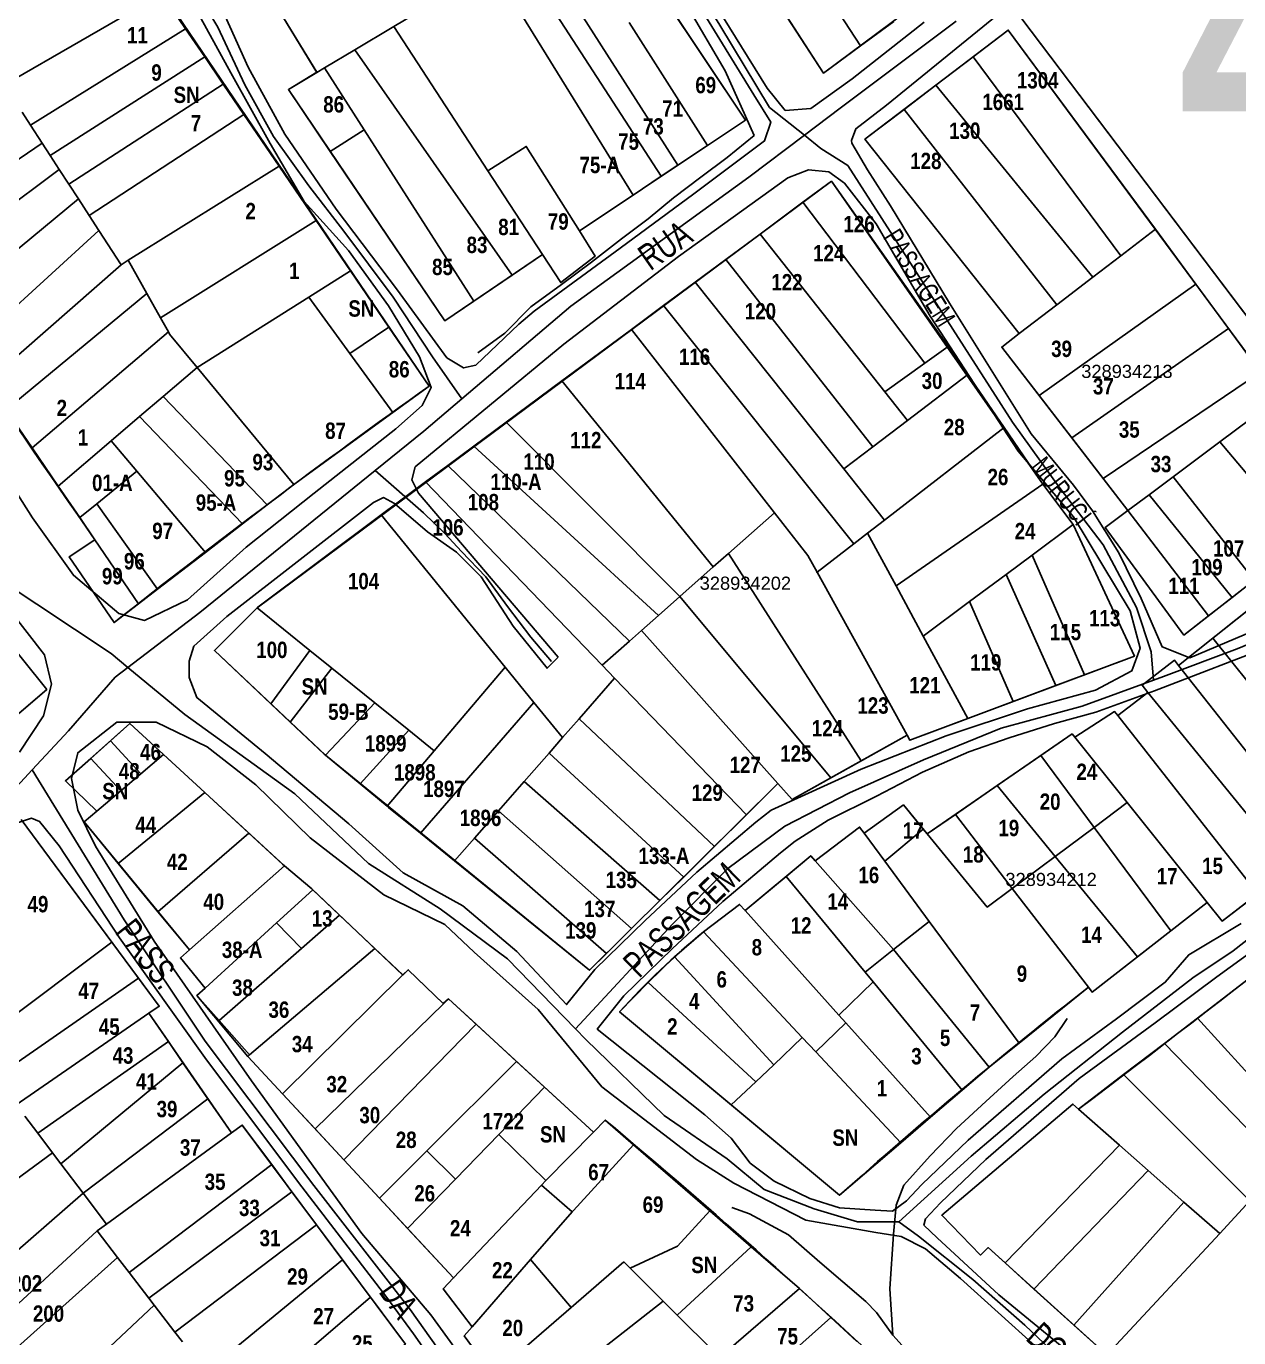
# Model space of a CAD drawing. Extents: x 206155 to 208014, y 4847439 to 4850017.
# Drawn here: x 207429.6 to 207615.1, y 4848609.9 to 4848810.5 of the extents above; entities that cross this region are included whole.
import ezdxf
from ezdxf.enums import TextEntityAlignment as Align

# ---------------------------------------------------------------- set-up
doc = ezdxf.new("R2010")
doc.units = 0
doc.header["$LTSCALE"] = 1.5
doc.header["$MEASUREMENT"] = 0
for name, color, linetype in [('CD-MALHA-LOTES', 40, 'CONTINUOUS'), ('CD_TXT_QUADRA', 7, 'CONTINUOUS'), ('HD-VALAS-DRENOS', 170, 'CONTINUOUS'), ('LM-TXT-LSF', 7, 'CONTINUOUS'), ('RU-QUADRAS', 6, 'CONTINUOUS'), ('SV-EIXO-RUA-N-PAV', 6, 'CONTINUOUS'), ('SV-RUA-NAO-PAV-S-GUIA-C-GUIA', 7, 'CONTINUOUS'), ('SV-TXT-RUA-N-PAV-S-GUIA-C-GUIA', 7, 'CONTINUOUS'), ('Th_NmrPort', 7, 'CONTINUOUS')]:
    doc.layers.add(name, color=color, linetype=linetype)
doc.styles.add('ARIAL', font='ARIAL.TTF')
doc.styles.get("Standard").update_dxf_attribs({"font": 'swisscbo.ttf'})

msp = doc.modelspace()

# ---------------------------------------------------------------- linework, layer by layer
at = {"layer": 'CD-MALHA-LOTES', "linetype": 'Continuous'}
for p, q in [((207535.38, 4848840.88), (207557.2, 4848807.55)), ((207529.68, 4848837.13), (207551.51, 4848803.38)), ((207529.25, 4848789.3), (207507.44, 4848823.43)), ((207506.76, 4848818.39), (207526.7, 4848787.6)), ((207426.23, 4848801.58), (207450.31, 4848815.49)), ((207453.94, 4848810.17), (207450.31, 4848815.49)), ((207495.93, 4848816.55), (207485.81, 4848810.5)), ((207474.03, 4848803.47), (207467.5, 4848814.19)), ((207657.13, 4848712.18), (207581.85, 4848811.67)), ((207430.23, 4848795.41), (207453.94, 4848810.17)), ((207456.88, 4848805.85), (207453.94, 4848810.17)), ((207485.81, 4848810.5), (207479.83, 4848806.93)), ((207500.2, 4848788.44), (207485.81, 4848810.5)), ((207521.82, 4848811.13), (207533.78, 4848792.31)), ((207557.2, 4848807.55), (207562.3, 4848811.29)), ((207574.41, 4848805.86), (207579.8, 4848809.97)), ((207579.8, 4848809.97), (207602.3, 4848779.49)), ((207551.51, 4848803.38), (207557.2, 4848807.55)), ((207433.23, 4848790.79), (207456.88, 4848805.85)), ((207459.7, 4848801.7), (207456.88, 4848805.85)), ((207479.83, 4848806.93), (207475.2, 4848804.17)), ((207503.91, 4848772.46), (207479.83, 4848806.93)), ((207574.41, 4848805.86), (207568.71, 4848801.53)), ((207597, 4848775.43), (207574.41, 4848805.86)), ((207475.2, 4848804.17), (207474.03, 4848803.47)), ((207481.28, 4848794.69), (207475.2, 4848804.17)), ((207436.07, 4848786.4), (207459.7, 4848801.7)), ((207462.87, 4848797.06), (207459.7, 4848801.7)), ((207568.71, 4848801.53), (207563.85, 4848797.83)), ((207592.76, 4848772.17), (207568.71, 4848801.53)), ((207428.94, 4848797.4), (207430.23, 4848795.41)), ((207587.23, 4848767.94), (207563.85, 4848797.83)), ((207430.23, 4848795.41), (207432.02, 4848792.66)), ((207439.19, 4848781.6), (207462.87, 4848797.06)), ((207462.87, 4848797.06), (207468.27, 4848789.13)), ((207481.28, 4848794.69), (207476.08, 4848791.38)), ((207498.06, 4848768.48), (207481.28, 4848794.69)), ((207432.02, 4848792.66), (207409.11, 4848777.29)), ((207432.02, 4848792.66), (207433.23, 4848790.79)), ((207476.08, 4848791.38), (207493.61, 4848765.46)), ((207529.25, 4848789.3), (207533.78, 4848792.31)), ((207433.23, 4848790.79), (207434.62, 4848788.64)), ((207412.6, 4848772.19), (207434.62, 4848788.64)), ((207434.62, 4848788.64), (207436.07, 4848786.4)), ((207468.27, 4848789.13), (207445.18, 4848774.75)), ((207473.93, 4848780.84), (207468.27, 4848789.13)), ((207500.2, 4848788.44), (207508.56, 4848775.61)), ((207522.39, 4848784.73), (207526.7, 4848787.6)), ((207526.7, 4848787.6), (207529.25, 4848789.3)), ((207436.07, 4848786.4), (207437.55, 4848784.12)), ((207437.55, 4848784.12), (207416.38, 4848766.66)), ((207437.55, 4848784.12), (207439.19, 4848781.6)), ((207514.18, 4848779.27), (207522.39, 4848784.73)), ((207548.39, 4848783.62), (207541.82, 4848778.75)), ((207548.39, 4848783.62), (207567.01, 4848758.99)), ((207440.67, 4848779.32), (207439.19, 4848781.6)), ((207440.67, 4848779.32), (207420.41, 4848760.76)), ((207444.07, 4848774.06), (207440.67, 4848779.32)), ((207450.11, 4848765.92), (207473.93, 4848780.84)), ((207479.19, 4848773.12), (207473.93, 4848780.84)), ((207602.3, 4848779.49), (207597, 4848775.43)), ((207608.5, 4848771.1), (207602.3, 4848779.49)), ((207541.82, 4848778.75), (207536.6, 4848774.88)), ((207541.82, 4848778.75), (207560.92, 4848754.62)), ((207503.91, 4848772.46), (207508.56, 4848775.61)), ((207508.56, 4848775.61), (207511.34, 4848771.34)), ((207597, 4848775.43), (207592.76, 4848772.17)), ((207444.07, 4848774.06), (207423.6, 4848756.09)), ((207445.18, 4848774.75), (207444.07, 4848774.06)), ((207448.02, 4848769.67), (207445.18, 4848774.75)), ((207536.6, 4848774.88), (207531.91, 4848771.41)), ((207536.6, 4848774.88), (207559.07, 4848746.21)), ((207472.77, 4848769.09), (207479.19, 4848773.12)), ((207485.04, 4848764.53), (207479.19, 4848773.12)), ((207498.06, 4848768.48), (207503.91, 4848772.46)), ((207527.06, 4848767.82), (207531.91, 4848771.41)), ((207531.91, 4848771.41), (207554.63, 4848742.83)), ((207592.76, 4848772.17), (207587.23, 4848767.94)), ((207426.49, 4848751.86), (207448.02, 4848769.67)), ((207448.02, 4848769.67), (207450.11, 4848765.92)), ((207608.5, 4848771.1), (207584.51, 4848754.06)), ((207613.51, 4848764.31), (207608.5, 4848771.1)), ((207455.7, 4848758.36), (207472.77, 4848769.09)), ((207472.77, 4848769.09), (207479.07, 4848760.49)), ((207493.61, 4848765.46), (207498.06, 4848768.48)), ((207527.06, 4848767.82), (207522.15, 4848764.18)), ((207556.18, 4848731.38), (207527.06, 4848767.82)), ((207587.23, 4848767.94), (207581.48, 4848763.53)), ((207450.11, 4848765.92), (207451.3, 4848763.79)), ((207430.47, 4848746.03), (207451.3, 4848763.79)), ((207451.3, 4848763.79), (207451.5, 4848763.44)), ((207451.5, 4848763.44), (207455.7, 4848758.36)), ((207479.07, 4848760.49), (207485.04, 4848764.53)), ((207522.15, 4848764.18), (207511.49, 4848756.29)), ((207522.15, 4848764.18), (207544.04, 4848736.13)), ((207589.52, 4848747.57), (207613.51, 4848764.31)), ((207618.37, 4848757.63), (207613.51, 4848764.31)), ((207570.59, 4848761.55), (207567.01, 4848758.99)), ((207479.07, 4848760.49), (207485.67, 4848751.48)), ((207450.49, 4848753.9), (207455.7, 4848758.36)), ((207470.52, 4848740.43), (207455.7, 4848758.36)), ((207567.01, 4848758.99), (207560.92, 4848754.62)), ((207564.38, 4848750.25), (207573.61, 4848757.27)), ((207579.16, 4848749.18), (207573.61, 4848757.27)), ((207594.3, 4848741.38), (207618.37, 4848757.63)), ((207511.49, 4848756.29), (207502.99, 4848749.99)), ((207511.49, 4848756.29), (207534.66, 4848727.83)), ((207446.9, 4848750.84), (207450.49, 4848753.9)), ((207450.49, 4848753.9), (207466.44, 4848737.32)), ((207560.92, 4848754.62), (207564.38, 4848750.25)), ((207584.51, 4848754.06), (207589.52, 4848747.57)), ((207426.49, 4848751.86), (207430.47, 4848746.03)), ((207485.67, 4848751.48), (207470.52, 4848740.43)), ((207442.54, 4848747.11), (207446.9, 4848750.84)), ((207462.67, 4848734.43), (207446.9, 4848750.84)), ((207502.99, 4848749.99), (207498.04, 4848746.32)), ((207502.99, 4848749.99), (207529.56, 4848723.32)), ((207564.38, 4848750.25), (207559.07, 4848746.21)), ((207616.94, 4848750.52), (207612.18, 4848746.96)), ((207579.16, 4848749.18), (207560.86, 4848735)), ((207585.11, 4848740.51), (207579.16, 4848749.18)), ((207589.52, 4848747.57), (207594.3, 4848741.38)), ((207430.47, 4848746.03), (207434.47, 4848740.18)), ((207434.47, 4848740.18), (207442.54, 4848747.11)), ((207446.48, 4848742.47), (207442.54, 4848747.11)), ((207498.04, 4848746.32), (207494.04, 4848743.36)), ((207498.04, 4848746.32), (207526.3, 4848720.43)), ((207559.07, 4848746.21), (207554.63, 4848742.83)), ((207612.18, 4848746.96), (207605.01, 4848741.61)), ((207612.18, 4848746.96), (207625.01, 4848731.73)), ((207494.04, 4848743.36), (207490.63, 4848740.83)), ((207494.04, 4848743.36), (207521.86, 4848716.5)), ((207440.34, 4848737.48), (207446.48, 4848742.47)), ((207446.48, 4848742.47), (207456.99, 4848730.06)), ((207554.63, 4848742.83), (207560.86, 4848735)), ((207598.1, 4848736.45), (207594.3, 4848741.38)), ((207605.01, 4848741.61), (207601.35, 4848738.88)), ((207605.01, 4848741.61), (207617.43, 4848725.81)), ((207434.47, 4848740.18), (207437.75, 4848735.38)), ((207490.63, 4848740.83), (207483.85, 4848735.81)), ((207517.68, 4848712.79), (207490.63, 4848740.83)), ((207585.11, 4848740.51), (207562.64, 4848724.93)), ((207437.75, 4848735.38), (207440.34, 4848737.48)), ((207440.34, 4848737.48), (207449.64, 4848724.41)), ((207466.44, 4848737.32), (207462.67, 4848734.43)), ((207601.35, 4848738.88), (207598.1, 4848736.45)), ((207601.35, 4848738.88), (207614.06, 4848723.18)), ((207437.75, 4848735.38), (207440.08, 4848731.96)), ((207483.85, 4848735.81), (207464.97, 4848721.66)), ((207502.85, 4848712.49), (207483.85, 4848735.81)), ((207536.98, 4848729.88), (207544.04, 4848736.13)), ((207544.04, 4848736.13), (207549.14, 4848729.6)), ((207598.1, 4848736.45), (207610.44, 4848720.36)), ((207456.99, 4848730.06), (207462.67, 4848734.43)), ((207560.86, 4848735), (207558.27, 4848733)), ((207589.72, 4848734.31), (207583.44, 4848729.62)), ((207599.09, 4848714.2), (207589.72, 4848734.31)), ((207440.08, 4848731.96), (207446.75, 4848722.2)), ((207556.18, 4848731.38), (207550.56, 4848727.02)), ((207558.27, 4848733), (207556.18, 4848731.38)), ((207558.27, 4848733), (207562.64, 4848724.93)), ((207449.64, 4848724.41), (207456.99, 4848730.06)), ((207534.66, 4848727.83), (207536.98, 4848729.88)), ((207557.31, 4848698.17), (207536.98, 4848729.88)), ((207549.14, 4848729.6), (207550.56, 4848727.02)), ((207583.44, 4848729.62), (207579.49, 4848726.69)), ((207591.45, 4848711.33), (207583.44, 4848729.62)), ((207534.66, 4848727.83), (207529.56, 4848723.32)), ((207550.56, 4848727.02), (207564.32, 4848702.09)), ((207573.89, 4848722.54), (207579.49, 4848726.69)), ((207587.1, 4848709.7), (207579.49, 4848726.69)), ((207614.06, 4848723.18), (207617.43, 4848725.81)), ((207446.75, 4848722.2), (207449.64, 4848724.41)), ((207526.3, 4848720.43), (207529.56, 4848723.32)), ((207552.66, 4848695.57), (207529.56, 4848723.32)), ((207562.64, 4848724.93), (207566.79, 4848717.27)), ((207610.44, 4848720.36), (207614.06, 4848723.18)), ((207443.01, 4848719.32), (207446.75, 4848722.2)), ((207464.97, 4848721.66), (207464.89, 4848721.6)), ((207472.97, 4848715.07), (207464.89, 4848721.6)), ((207573.89, 4848722.54), (207566.79, 4848717.27)), ((207580.55, 4848707.24), (207573.89, 4848722.54)), ((207616.53, 4848721.28), (207611.09, 4848716.95)), ((207526.3, 4848720.43), (207523.69, 4848718.12)), ((207606.67, 4848717.42), (207610.44, 4848720.36)), ((207521.86, 4848716.5), (207523.69, 4848718.12)), ((207523.69, 4848718.12), (207544.57, 4848694.69)), ((207566.79, 4848717.27), (207573.63, 4848704.64)), ((207521.86, 4848716.5), (207517.68, 4848712.79)), ((207611.09, 4848716.95), (207605.86, 4848712.78)), ((207611.09, 4848716.95), (207633.07, 4848689.47)), ((207466.99, 4848706.89), (207472.97, 4848715.07)), ((207476.32, 4848712.37), (207472.97, 4848715.07)), ((207591.45, 4848711.33), (207599.09, 4848714.2)), ((207469.95, 4848704.1), (207476.32, 4848712.37)), ((207482.91, 4848707.05), (207476.32, 4848712.37)), ((207502.85, 4848712.49), (207491.98, 4848699.72)), ((207502.85, 4848712.49), (207507.23, 4848707.11)), ((207517.68, 4848712.79), (207519.58, 4848710.82)), ((207587.1, 4848709.7), (207591.45, 4848711.33)), ((207627.54, 4848685.21), (207605.86, 4848712.78)), ((207519.58, 4848710.82), (207514.13, 4848704.61)), ((207539.74, 4848689.91), (207519.58, 4848710.82)), ((207580.55, 4848707.24), (207587.1, 4848709.7)), ((207507.23, 4848707.11), (207489.87, 4848687.1)), ((207507.23, 4848707.11), (207511.62, 4848701.73)), ((207573.63, 4848704.64), (207580.55, 4848707.24)), ((207601.17, 4848708.63), (207596.54, 4848705.12)), ((207601.17, 4848708.63), (207623.04, 4848681.74)), ((207466.99, 4848706.89), (207469.95, 4848704.1)), ((207482.91, 4848707.05), (207475.36, 4848699.04)), ((207488.11, 4848702.85), (207482.91, 4848707.05)), ((207596.54, 4848705.12), (207617.96, 4848677.84)), ((207445.43, 4848703.88), (207442.43, 4848701.22)), ((207450.57, 4848699.14), (207445.43, 4848703.88)), ((207469.95, 4848704.1), (207475.15, 4848699.21)), ((207514.13, 4848704.61), (207511.62, 4848701.73)), ((207514.13, 4848704.61), (207534.84, 4848685.06)), ((207564.75, 4848701.31), (207573.63, 4848704.64)), ((207442.43, 4848701.22), (207439.42, 4848698.54)), ((207447.11, 4848696.2), (207442.43, 4848701.22)), ((207488.11, 4848702.85), (207480.67, 4848694.64)), ((207491.98, 4848699.72), (207488.11, 4848702.85)), ((207511.62, 4848701.73), (207509.55, 4848699.36)), ((207557.31, 4848698.17), (207564.32, 4848702.09)), ((207564.32, 4848702.09), (207564.75, 4848701.31)), ((207589.98, 4848701.78), (207597.99, 4848691.78)), ((207447.11, 4848696.2), (207450.57, 4848699.14)), ((207450.57, 4848699.14), (207456.88, 4848693.33)), ((207475.15, 4848699.21), (207475.36, 4848699.04)), ((207491.98, 4848699.72), (207484.77, 4848691.25)), ((207505.75, 4848695.03), (207509.55, 4848699.36)), ((207509.55, 4848699.36), (207530.14, 4848680.4)), ((207439.42, 4848698.54), (207435.55, 4848695.1)), ((207444.03, 4848693.59), (207439.42, 4848698.54)), ((207475.36, 4848699.04), (207480.67, 4848694.64)), ((207552.66, 4848695.57), (207557.31, 4848698.17)), ((207584.8, 4848699), (207578.11, 4848694.4)), ((207592.93, 4848688), (207584.8, 4848699)), ((207435.55, 4848695.1), (207440.35, 4848690.46)), ((207444.03, 4848693.59), (207447.11, 4848696.2)), ((207546.74, 4848692.26), (207552.66, 4848695.57)), ((207440.35, 4848690.46), (207444.03, 4848693.59)), ((207456.88, 4848693.33), (207443.64, 4848682.48)), ((207463.62, 4848687.11), (207456.88, 4848693.33)), ((207480.67, 4848694.64), (207484.77, 4848691.25)), ((207501.83, 4848690.55), (207505.75, 4848695.03)), ((207505.75, 4848695.03), (207526.5, 4848676.8)), ((207539.74, 4848689.91), (207544.57, 4848694.69)), ((207544.57, 4848694.69), (207546.74, 4848692.26)), ((207571.7, 4848689.98), (207578.11, 4848694.4)), ((207578.11, 4848694.4), (207586.98, 4848683.56)), ((207592.93, 4848688), (207597.99, 4848691.78)), ((207597.99, 4848691.78), (207610.24, 4848676.49)), ((207442.64, 4848670.46), (207428.76, 4848689.21)), ((207438.42, 4848688.82), (207440.35, 4848690.46)), ((207498.14, 4848686.33), (207501.83, 4848690.55)), ((207522.17, 4848672.51), (207501.83, 4848690.55)), ((207534.84, 4848685.06), (207539.74, 4848689.91)), ((207571.7, 4848689.98), (207567.39, 4848687.01)), ((207580.42, 4848678.66), (207571.7, 4848689.98)), ((207443.64, 4848682.48), (207438.42, 4848688.82)), ((207449.71, 4848675.09), (207463.62, 4848687.11)), ((207468.78, 4848682.36), (207463.62, 4848687.11)), ((207489.87, 4848687.1), (207495.1, 4848682.86)), ((207557.74, 4848687.12), (207560.89, 4848682.84)), ((207566.8, 4848687.73), (207560.89, 4848682.84)), ((207567.39, 4848687.01), (207566.8, 4848687.73)), ((207586.98, 4848683.56), (207592.93, 4848688)), ((207592.93, 4848688), (207604.65, 4848672.15)), ((207498.14, 4848686.33), (207495.1, 4848682.86)), ((207498.14, 4848686.33), (207518.31, 4848668.69)), ((207530.14, 4848680.4), (207534.84, 4848685.06)), ((207586.98, 4848683.56), (207580.42, 4848678.66)), ((207599.56, 4848668.19), (207586.98, 4848683.56)), ((207443.64, 4848682.48), (207449.71, 4848675.09)), ((207454.53, 4848669.24), (207469.06, 4848682.13)), ((207469.06, 4848682.13), (207468.78, 4848682.36)), ((207473.27, 4848678.6), (207469.06, 4848682.13)), ((207495.1, 4848682.86), (207515.73, 4848666.13)), ((207550.27, 4848682.88), (207562.25, 4848669.29)), ((207560.89, 4848682.84), (207567.71, 4848673.62)), ((207526.5, 4848676.8), (207530.14, 4848680.4)), ((207545.82, 4848680.5), (207539.54, 4848675.26)), ((207557.89, 4848665.85), (207545.82, 4848680.5)), ((207467.85, 4848673.4), (207473.39, 4848678.46)), ((207473.39, 4848678.46), (207473.27, 4848678.6)), ((207477.51, 4848674.59), (207473.39, 4848678.46)), ((207580.42, 4848678.66), (207592.06, 4848663.55)), ((207612.52, 4848673.65), (207617.96, 4848677.84)), ((207449.71, 4848675.09), (207454.53, 4848669.24)), ((207522.17, 4848672.51), (207526.5, 4848676.8)), ((207533.19, 4848672.02), (207538.69, 4848676.21)), ((207538.69, 4848676.21), (207539.54, 4848675.26)), ((207539.54, 4848675.26), (207553.88, 4848659.28)), ((207604.65, 4848672.15), (207610.24, 4848676.49)), ((207610.24, 4848676.49), (207612.52, 4848673.65)), ((207456.91, 4848663.41), (207467.85, 4848673.4)), ((207467.85, 4848673.4), (207471.65, 4848669.46)), ((207477.51, 4848674.59), (207471.65, 4848669.46)), ((207482.89, 4848669.49), (207477.51, 4848674.59)), ((207567.71, 4848673.62), (207562.25, 4848669.29)), ((207581.45, 4848655.01), (207567.71, 4848673.62)), ((207518.31, 4848668.69), (207522.17, 4848672.51)), ((207548.29, 4848655.83), (207533.19, 4848672.02)), ((207604.65, 4848672.15), (207599.56, 4848668.19)), ((207421.3, 4848654.44), (207442.64, 4848670.46)), ((207446.73, 4848664.93), (207442.64, 4848670.46)), ((207454.53, 4848669.24), (207453.15, 4848668.02)), ((207471.65, 4848669.46), (207459.08, 4848658.44)), ((207482.89, 4848669.49), (207463.73, 4848653.19)), ((207487.19, 4848665.42), (207482.89, 4848669.49)), ((207557.89, 4848665.85), (207562.25, 4848669.29)), ((207562.25, 4848669.29), (207576.86, 4848651.32)), ((207453.15, 4848668.02), (207456.91, 4848663.41)), ((207515.73, 4848666.13), (207518.31, 4848668.69)), ((207524.7, 4848664.25), (207528.74, 4848668.19)), ((207528.74, 4848668.19), (207543.94, 4848651.68)), ((207592.63, 4848662.81), (207599.56, 4848668.19)), ((207468.79, 4848647.22), (207487.19, 4848665.42)), ((207487.19, 4848665.42), (207488, 4848666.22)), ((207488, 4848666.22), (207493.4, 4848661)), ((207559.12, 4848664.36), (207557.89, 4848665.85)), ((207446.73, 4848664.93), (207425.28, 4848650.05)), ((207449.91, 4848660.64), (207446.73, 4848664.93)), ((207455.67, 4848662.28), (207456.91, 4848663.41)), ((207541.16, 4848649.07), (207524.7, 4848664.25)), ((207559.12, 4848664.36), (207553.88, 4848659.28)), ((207572.76, 4848647.81), (207559.12, 4848664.36)), ((207581.45, 4848655.01), (207592.06, 4848663.55)), ((207592.06, 4848663.55), (207592.63, 4848662.81)), ((207615.85, 4848664.28), (207608.74, 4848658.83)), ((207459.08, 4848658.44), (207455.67, 4848662.28)), ((207493.4, 4848661), (207473.75, 4848641.88)), ((207494.17, 4848661.75), (207493.4, 4848661)), ((207498.38, 4848657.88), (207494.17, 4848661.75)), ((207428.01, 4848645.57), (207448.34, 4848659.56)), ((207448.34, 4848659.56), (207449.91, 4848660.64)), ((207451.3, 4848655.26), (207448.34, 4848659.56)), ((207553.88, 4848659.28), (207554.95, 4848658.09)), ((207459.08, 4848658.44), (207463.73, 4848653.19)), ((207478.14, 4848637.15), (207498.38, 4848657.88)), ((207504.55, 4848652.2), (207498.38, 4848657.88)), ((207554.95, 4848658.09), (207550.34, 4848653.64)), ((207554.95, 4848658.09), (207567.9, 4848643.64)), ((207603.68, 4848654.95), (207608.74, 4848658.83)), ((207608.74, 4848658.83), (207629.89, 4848635.52)), ((207431.31, 4848641.21), (207451.3, 4848655.26)), ((207453.54, 4848652), (207451.3, 4848655.26)), ((207548.29, 4848655.83), (207543.94, 4848651.68)), ((207550.34, 4848653.64), (207548.29, 4848655.83)), ((207576.86, 4848651.32), (207581.45, 4848655.01)), ((207603.68, 4848654.95), (207597.43, 4848650.17)), ((207626.09, 4848631.83), (207603.68, 4848654.95)), ((207463.73, 4848653.19), (207463.46, 4848652.96)), ((207463.46, 4848652.96), (207468.79, 4848647.22)), ((207563.37, 4848639.76), (207550.34, 4848653.64)), ((207453.54, 4848652), (207434.86, 4848636.51)), ((207457.35, 4848646.47), (207453.54, 4848652)), ((207490.85, 4848638.52), (207504.55, 4848652.2)), ((207508.86, 4848648.25), (207504.55, 4848652.2)), ((207543.94, 4848651.68), (207541.16, 4848649.07)), ((207576.86, 4848651.32), (207572.76, 4848647.81)), ((207537.43, 4848645.54), (207541.16, 4848649.07)), ((207590.56, 4848644.88), (207597.43, 4848650.17)), ((207597.43, 4848650.17), (207616.77, 4848630.86)), ((207473.75, 4848641.88), (207468.79, 4848647.22)), ((207508.86, 4848648.25), (207501.84, 4848641.01)), ((207516.33, 4848641.38), (207508.86, 4848648.25)), ((207567.9, 4848643.64), (207572.76, 4848647.81)), ((207438.25, 4848632.03), (207457.35, 4848646.47)), ((207460.94, 4848641.25), (207457.35, 4848646.47)), ((207537.43, 4848645.54), (207553.99, 4848631.73)), ((207589.7, 4848645.66), (207569.63, 4848628.67)), ((207590.56, 4848644.88), (207589.7, 4848645.66)), ((207431.31, 4848641.21), (207429.34, 4848643.81)), ((207518.13, 4848643.21), (207516.33, 4848641.38)), ((207522.48, 4848639.44), (207518.13, 4848643.21)), ((207567.9, 4848643.64), (207563.37, 4848639.76)), ((207596.81, 4848639.38), (207590.56, 4848644.88)), ((207433.58, 4848638.2), (207431.31, 4848641.21)), ((207460.94, 4848641.25), (207441.83, 4848627.31)), ((207462.6, 4848642.46), (207460.94, 4848641.25)), ((207467.11, 4848636.41), (207462.6, 4848642.46)), ((207473.75, 4848641.88), (207478.14, 4848637.15)), ((207501.84, 4848641.01), (207495.21, 4848634.17)), ((207509.05, 4848633.97), (207501.84, 4848641.01)), ((207516.33, 4848641.38), (207509.05, 4848633.97)), ((207513.28, 4848629.4), (207522.48, 4848639.44)), ((207534.12, 4848629.34), (207522.48, 4848639.44)), ((207553.99, 4848631.73), (207563.37, 4848639.76)), ((207596.81, 4848639.38), (207579.3, 4848621.36)), ((207601.19, 4848635.53), (207596.81, 4848639.38)), ((207413.94, 4848623.8), (207433.58, 4848638.2)), ((207433.58, 4848638.2), (207434.86, 4848636.51)), ((207478.14, 4848637.15), (207483.6, 4848631.27)), ((207483.6, 4848631.27), (207490.85, 4848638.52)), ((207495.21, 4848634.17), (207490.85, 4848638.52)), ((207434.86, 4848636.51), (207438.25, 4848632.03)), ((207467.11, 4848636.41), (207445.31, 4848619.88)), ((207470.21, 4848632.24), (207467.11, 4848636.41)), ((207601.19, 4848635.53), (207583.71, 4848617.37)), ((207606.68, 4848630.68), (207601.19, 4848635.53)), ((207487.91, 4848626.63), (207495.21, 4848634.17)), ((207494.93, 4848619.07), (207508.39, 4848633.28)), ((207508.39, 4848633.28), (207509.05, 4848633.97)), ((207508.39, 4848633.28), (207513.09, 4848629.19)), ((207438.25, 4848632.03), (207420.5, 4848616.53)), ((207441.83, 4848627.31), (207438.25, 4848632.03)), ((207448.32, 4848615.96), (207470.21, 4848632.24)), ((207473.98, 4848627.18), (207470.21, 4848632.24)), ((207483.6, 4848631.27), (207487.91, 4848626.63)), ((207616.77, 4848630.86), (207612.14, 4848625.88)), ((207506.72, 4848621.87), (207513.09, 4848629.19)), ((207513.09, 4848629.19), (207513.28, 4848629.4)), ((207529.2, 4848623.91), (207534.12, 4848629.34)), ((207540.46, 4848623.84), (207534.12, 4848629.34)), ((207606.68, 4848630.68), (207589.83, 4848611.85)), ((207612.14, 4848625.88), (207606.68, 4848630.68)), ((207441.83, 4848627.31), (207440.41, 4848626.27)), ((207452.3, 4848610.78), (207473.98, 4848627.18)), ((207477.95, 4848621.86), (207473.98, 4848627.18)), ((207569.63, 4848628.67), (207575.56, 4848622.56)), ((207424.64, 4848611.72), (207440.41, 4848626.27)), ((207440.41, 4848626.27), (207443.52, 4848622.21)), ((207487.91, 4848626.63), (207494.93, 4848619.07)), ((207612.14, 4848625.88), (207596.31, 4848608.84)), ((207521.97, 4848620.55), (207529.2, 4848623.91)), ((207540.46, 4848623.84), (207529.16, 4848613.38)), ((207547.85, 4848617.43), (207540.46, 4848623.84)), ((207575.56, 4848622.56), (207576.7, 4848623.71)), ((207576.7, 4848623.71), (207579.3, 4848621.36)), ((207427.76, 4848608.08), (207443.52, 4848622.21)), ((207445.31, 4848619.88), (207443.52, 4848622.21)), ((207457, 4848604.67), (207477.95, 4848621.86)), ((207482.21, 4848616.14), (207477.95, 4848621.86)), ((207497.8, 4848611.61), (207506.72, 4848621.87)), ((207512.95, 4848614.56), (207506.72, 4848621.87)), ((207512.95, 4848614.56), (207521.01, 4848621.51)), ((207521.01, 4848621.51), (207521.97, 4848620.55)), ((207579.3, 4848621.36), (207583.71, 4848617.37)), ((207448.32, 4848615.96), (207445.31, 4848619.88)), ((207494.93, 4848619.07), (207493.34, 4848617.39)), ((207527, 4848615.53), (207521.97, 4848620.55)), ((207493.34, 4848617.39), (207497.8, 4848611.61)), ((207535.57, 4848606.84), (207547.85, 4848617.43)), ((207548.31, 4848617.03), (207547.85, 4848617.43)), ((207552.64, 4848613.04), (207548.31, 4848617.03)), ((207583.71, 4848617.37), (207589.83, 4848611.85)), ((207434.04, 4848600.77), (207449.13, 4848614.91)), ((207449.13, 4848614.91), (207448.32, 4848615.96)), ((207449.13, 4848614.91), (207452.3, 4848610.78)), ((207461.68, 4848598.56), (207482.21, 4848616.14)), ((207487.56, 4848608.96), (207482.21, 4848616.14)), ((207527, 4848615.53), (207505.18, 4848598.47)), ((207529.16, 4848613.38), (207527, 4848615.53)), ((207500.96, 4848604.23), (207512.95, 4848614.56)), ((207534.64, 4848607.9), (207529.16, 4848613.38)), ((207539.6, 4848601.36), (207552.64, 4848613.04)), ((207556.65, 4848609.35), (207552.64, 4848613.04)), ((207497.8, 4848611.61), (207496.58, 4848610.21)), ((207589.83, 4848611.85), (207594.87, 4848607.29)), ((207452.3, 4848610.78), (207453.46, 4848609.28)), ((207496.58, 4848610.21), (207500.96, 4848604.23))]:
    msp.add_line(p, q, dxfattribs=at)
at = {"layer": 'CD-MALHA-LOTES', "linetype": 'Continuous', "flags": 128}
for points in [[(207506.76, 4848818.39), (207502.97, 4848816.18), (207522.39, 4848784.73)], [(207533.78, 4848792.31), (207539.62, 4848796.19), (207527.18, 4848814.84)], [(207474.03, 4848803.47), (207469.67, 4848800.85), (207476.08, 4848791.38)], [(207563.85, 4848797.83), (207557.86, 4848793.27), (207581.48, 4848763.53)], [(207514.18, 4848779.27), (207506.05, 4848792.16), (207500.2, 4848788.44)], [(207570.59, 4848761.55), (207552.74, 4848786.84), (207548.39, 4848783.62)], [(207511.34, 4848771.34), (207516.62, 4848775.4), (207514.18, 4848779.27)], [(207485.67, 4848751.48), (207491.19, 4848755.51), (207485.04, 4848764.53)], [(207581.48, 4848763.53), (207578.79, 4848761.47), (207584.51, 4848754.06)], [(207573.61, 4848757.27), (207573.39, 4848757.59), (207570.59, 4848761.55)], [(207466.44, 4848737.32), (207469.85, 4848739.94), (207470.52, 4848740.43)], [(207589.72, 4848734.31), (207585.4, 4848740.09), (207585.11, 4848740.51)], [(207598.1, 4848736.45), (207594.61, 4848733.85), (207606.67, 4848717.42)], [(207440.08, 4848731.96), (207436.13, 4848729.4), (207443.01, 4848719.32)], [(207427.03, 4848704.23), (207432.7, 4848709.09), (207421.71, 4848722.74), (207416.6, 4848718.34)], [(207464.89, 4848721.6), (207458.34, 4848715.03), (207466.99, 4848706.89)], [(207605.86, 4848712.78), (207605.25, 4848713.55), (207600.28, 4848709.73), (207601.17, 4848708.63)], [(207596.54, 4848705.12), (207596.07, 4848705.72), (207589.98, 4848701.78)], [(207589.98, 4848701.78), (207589.57, 4848702.29), (207584.8, 4848699)], [(207484.77, 4848691.25), (207484.99, 4848691.06), (207489.87, 4848687.1)], [(207566.8, 4848687.73), (207563.76, 4848691.44), (207557.74, 4848687.12)], [(207557.74, 4848687.12), (207557.05, 4848688.05), (207550.27, 4848682.88)], [(207580.42, 4848678.66), (207576.57, 4848675.79), (207567.39, 4848687.01)], [(207550.27, 4848682.88), (207549.59, 4848683.65), (207545.82, 4848680.5)], [(207528.74, 4848668.19), (207533.19, 4848672.02)], [(207524.7, 4848664.25), (207520.34, 4848659.79), (207537.43, 4848645.54)]]:
    msp.add_lwpolyline(points, dxfattribs=at)
at = {"layer": 'CD-MALHA-LOTES', "linetype": 'Continuous'}
for p in [(207560.92, 4848754.62), (207550.56, 4848727.02), (207452.3, 4848610.78)]:
    msp.add_point(p, dxfattribs=at)
at = {"layer": 'HD-VALAS-DRENOS', "flags": 128}
for points in [[(207498.66, 4848760.58), (207502.79, 4848763.61), (207506.75, 4848767.61), (207511.43, 4848771.04), (207516.05, 4848774.46), (207520.62, 4848778.02), (207524.69, 4848781.08), (207528.57, 4848784.32), (207532.74, 4848787.45), (207536.79, 4848790.46), (207540.91, 4848793.85), (207536.47, 4848803.74), (207530.62, 4848813.74)], [(207562.14, 4848610.3), (207561.67, 4848617.38), (207562.22, 4848625.78), (207562.65, 4848630.19), (207563.84, 4848633.27), (207567.83, 4848637.77), (207571.87, 4848641.91), (207576.35, 4848646.08), (207580.57, 4848649.89), (207584, 4848652.93), (207586.94, 4848655.93), (207588.79, 4848658.74)], [(207593.03, 4848564.5), (207601.3, 4848571.71), (207602.15, 4848573.45), (207600.59, 4848576.32), (207595.55, 4848581.8), (207582.5, 4848592.46), (207575.89, 4848597.03), (207571.89, 4848600.6), (207565.89, 4848606.13), (207562.14, 4848610.3), (207559.62, 4848613.78), (207558.03, 4848615.49), (207550.99, 4848621.47), (207546.19, 4848625.64), (207540.22, 4848628.88), (207537.5, 4848629.86)]]:
    msp.add_lwpolyline(points, dxfattribs=at)
at = {"layer": 'RU-QUADRAS', "color": 6, "linetype": 'Continuous'}
for points in [[(207581.85, 4848811.67), (207725.11, 4848917.25), (207790.27, 4848966.21), (207850.85, 4848885.14), (207852.34, 4848886.14), (207858.84, 4848876.87), (207857.59, 4848876.03), (207863.85, 4848866.34), (207834.44, 4848845), (207835.26, 4848843.92), (207800.19, 4848816.68), (207657.13, 4848712.18)], [(207464.47, 4848930.51), (207512.41, 4848953.64), (207534.79, 4848918.48), (207536.84, 4848919.57), (207551.5, 4848889.78), (207552.37, 4848890.23), (207553.89, 4848886.13), (207555.93, 4848887.21), (207558.38, 4848881.6), (207590.32, 4848831.85), (207575.62, 4848820.71), (207576.78, 4848818.69), (207571.61, 4848816.2), (207570.98, 4848817.33), (207566.04, 4848814.19), (207551.51, 4848803.38), (207499.05, 4848884.52), (207474.99, 4848912.72)], [(207557.86, 4848793.27), (207579.8, 4848809.97), (207632.98, 4848737.94), (207606.67, 4848717.42), (207594.61, 4848733.85), (207598.1, 4848736.45), (207578.79, 4848761.47), (207581.48, 4848763.53)], [(207458.34, 4848715.03), (207464.91, 4848721.58), (207552.74, 4848786.84), (207585.11, 4848740.51), (207589.72, 4848734.33), (207599.09, 4848714.2), (207564.75, 4848701.31), (207564.32, 4848702.09), (207546.74, 4848692.26), (207544.57, 4848694.69), (207515.73, 4848666.13), (207475.36, 4848699.04)]]:
    msp.add_lwpolyline(points, close=True, dxfattribs=at)
for points in [[(207409.85, 4848894.83), (207458.04, 4848919.05, 0.014438), (207491.01, 4848872.97), (207509.64, 4848841.13), (207539.62, 4848796.19), (207514.18, 4848779.27), (207516.62, 4848775.4), (207511.34, 4848771.34), (207508.56, 4848775.61), (207493.61, 4848765.46), (207469.67, 4848800.85), (207474.01, 4848803.54), (207467.5, 4848814.19), (207466.43, 4848813.51), (207463.35, 4848818.55)], [(207355.44, 4848857.2), (207399.03, 4848881.56), (207397.82, 4848883.32), (207402.41, 4848886.29), (207491.19, 4848755.51, 0.012114), (207443.01, 4848719.32), (207436.13, 4848729.4), (207440.08, 4848731.96, -0.005757)]]:
    msp.add_lwpolyline(points, format="xyb", close=True, dxfattribs=at)
for points in [[(207309.33, 4848823.93), (207344.29, 4848781.14), (207345.14, 4848781.94, 0.039518), (207363.94, 4848764.64), (207365.42, 4848765.95), (207392.32, 4848739.04), (207394.12, 4848740.78), (207416.6, 4848718.34), (207421.71, 4848722.74), (207432.7, 4848709.09), (207392.9, 4848674.96), (207391.83, 4848676.34), (207380.69, 4848668.62), (207345.71, 4848710.04), (207345.04, 4848709.33), (207335.27, 4848720.06), (207336.36, 4848721.27), (207324.91, 4848735.67), (207324.45, 4848735.21), (207316.94, 4848743.62, 0.043583), (207306.29, 4848761.66, 0.014687), (207284.9, 4848792.95), (207268.48, 4848818.32)], [(207638.33, 4848693.51), (207612.52, 4848673.65), (207610.24, 4848676.49), (207592.63, 4848662.81), (207592.06, 4848663.55, 0.01561), (207553.99, 4848631.73), (207520.34, 4848659.79, -0.036184), (207533.18, 4848672.03), (207538.69, 4848676.21), (207539.54, 4848675.26), (207549.59, 4848683.65), (207550.27, 4848682.88), (207557.05, 4848688.05), (207557.74, 4848687.12), (207563.76, 4848691.44), (207567.39, 4848687.01), (207589.57, 4848702.29), (207589.98, 4848701.78), (207596.07, 4848705.72), (207596.54, 4848705.12), (207601.17, 4848708.63), (207600.28, 4848709.73), (207605.25, 4848713.55), (207605.86, 4848712.78), (207634.89, 4848735.89)], [(207505.18, 4848598.47), (207496.58, 4848610.21), (207497.8, 4848611.61), (207493.34, 4848617.39), (207494.93, 4848619.07), (207463.46, 4848652.96), (207455.67, 4848662.28), (207456.91, 4848663.41), (207453.15, 4848668.02), (207454.53, 4848669.24), (207438.42, 4848688.82), (207440.35, 4848690.46), (207435.55, 4848695.1), (207445.43, 4848703.88), (207469.06, 4848682.13), (207473.27, 4848678.6), (207487.19, 4848665.41), (207488, 4848666.22), (207493.37, 4848661.03), (207494.17, 4848661.75), (207516.33, 4848641.38), (207518.13, 4848643.21, -0.014587), (207566.7, 4848600.09)], [(207618.4, 4848585.53), (207596.31, 4848608.84), (207594.87, 4848607.29), (207576.7, 4848623.71), (207575.56, 4848622.56), (207569.63, 4848628.67), (207589.7, 4848645.66), (207590.56, 4848644.88, 0.009344), (207659.05, 4848698.72)], [(207428.76, 4848689.21), (207449.91, 4848660.64), (207448.34, 4848659.56), (207460.94, 4848641.25), (207462.6, 4848642.46), (207487.56, 4848608.96), (207485.56, 4848607.36), (207530.19, 4848544.59), (207528.78, 4848543.42), (207543.96, 4848524.31), (207519.41, 4848505.93), (207516.73, 4848509.17), (207503.26, 4848499.49), (207481.12, 4848528.81), (207470.2, 4848548.26), (207447.08, 4848583.99), (207434.04, 4848600.77, 0.012239), (207408.36, 4848629.98)]]:
    msp.add_lwpolyline(points, format="xyb", dxfattribs=at)
at = {"layer": 'SV-EIXO-RUA-N-PAV'}
for p, q in [((207554.1, 4848798.04), (207571.82, 4848811.33)), ((207548.6, 4848793.88), (207554.1, 4848798.04)), ((207540.13, 4848787.47), (207548.6, 4848793.88)), ((207512.87, 4848767.71), (207540.13, 4848787.47)), ((207496.19, 4848753.55), (207512.87, 4848767.71)), ((207490.37, 4848748.62), (207496.19, 4848753.55)), ((207482.94, 4848742.59), (207490.37, 4848748.62)), ((207456.12, 4848720.85), (207482.94, 4848742.59)), ((207445.12, 4848712.44), (207456.12, 4848720.85)), ((207443.17, 4848710.96), (207445.12, 4848712.44)), ((207436.02, 4848702.78), (207443.17, 4848710.96)), ((207430.49, 4848696.82), (207436.02, 4848702.78)), ((207427.5, 4848693.58), (207430.49, 4848696.82))]:
    msp.add_line(p, q, dxfattribs=at)
for points in [[(207389.01, 4849037.68), (207409.06, 4849009.41), (207418.21, 4848993.32), (207429.25, 4848978.18), (207436.5, 4848967.78), (207444.7, 4848953.9), (207451.64, 4848940.66), (207457.31, 4848933.4), (207457.76, 4848930.28), (207457.94, 4848928.99), (207459.99, 4848926.31), (207465.67, 4848920.95), (207469.45, 4848915.59), (207475.45, 4848903.92), (207481.12, 4848896.03), (207486.17, 4848888.47), (207490.27, 4848882.16), (207495.94, 4848874.59), (207522.12, 4848832.65), (207535.68, 4848810.73), (207543.25, 4848798.12), (207548.6, 4848793.88), (207551.13, 4848791.87)], [(207333.34, 4848990.21), (207342.84, 4848976.29), (207366.18, 4848947.28), (207393.3, 4848909.75), (207402.13, 4848898.4), (207403.65, 4848897.38), (207404.96, 4848896.51), (207408.43, 4848890.52), (207414.74, 4848881.37), (207422.94, 4848870.02), (207430.19, 4848860.56), (207435.24, 4848851.73), (207439.97, 4848841), (207442.81, 4848835.01), (207447.22, 4848828.71), (207454.16, 4848818.3), (207458.89, 4848810.42), (207462.99, 4848801.59), (207467.4, 4848793.7), (207472.77, 4848786.13), (207478.13, 4848779.2), (207485.7, 4848769.1), (207491.69, 4848759.96), (207496.19, 4848753.55)], [(207563.05, 4848627.63), (207574.14, 4848637.69), (207585.29, 4848647.19), (207597.27, 4848656.69), (207608.02, 4848664.96), (207614.21, 4848669.09), (207623.72, 4848676.53), (207640.25, 4848689.75), (207660.82, 4848706.37), (207673.16, 4848715.47), (207684.35, 4848724.25), (207695.96, 4848733.45), (207705.37, 4848741.5), (207721.23, 4848753.79), (207743.13, 4848770.73), (207767.09, 4848788.5), (207794.36, 4848806.68), (207797.87, 4848810.6), (207813.16, 4848822.59), (207829.28, 4848832.92), (207847.87, 4848847.38), (207859.85, 4848856.05), (207866.05, 4848862.66), (207869.94, 4848867.11)], [(207551.13, 4848791.87), (207555.27, 4848789.24), (207580.44, 4848749.98), (207587.58, 4848740.03), (207594.34, 4848731.2), (207599.41, 4848721.62), (207601.67, 4848714.85), (207602.03, 4848710.5)], [(207482.94, 4848742.59), (207490.34, 4848736.1), (207493.6, 4848732.93), (207496.14, 4848730.21), (207499.86, 4848726.31), (207503.21, 4848721.78), (207506.74, 4848717.07), (207509.92, 4848713.35)], [(207425.57, 4848725.88), (207442.53, 4848714.57), (207445.12, 4848712.44), (207453.83, 4848705.26), (207470.63, 4848693.13), (207481.93, 4848682.49), (207492.9, 4848675.51), (207503.21, 4848667.86), (207513.61, 4848657.17), (207515.18, 4848655.56), (207527.15, 4848643.92), (207536.79, 4848637.27), (207542.44, 4848632.62), (207550.09, 4848629.62), (207556.74, 4848627.63), (207563.05, 4848627.63), (207566.05, 4848625.47), (207574.36, 4848618.82), (207582.34, 4848611.84), (207614.59, 4848581.25), (207617.11, 4848578.54)], [(207513.61, 4848657.17), (207528.41, 4848673.21), (207536.88, 4848681.68), (207545.64, 4848688.18), (207555.53, 4848693.26), (207566.82, 4848698.35), (207578.69, 4848703.15), (207591.11, 4848706.54), (207602.03, 4848710.5), (207603.54, 4848711.06), (207614.84, 4848715.29), (207626.42, 4848720.09), (207636.31, 4848724.05), (207641.65, 4848726.83)], [(207430.49, 4848696.82), (207444.52, 4848673.87), (207456.91, 4848655.28), (207473.57, 4848633.2), (207488.29, 4848614.22), (207498.75, 4848599.5), (207504.94, 4848589.43), (207516.56, 4848570.45), (207532.06, 4848546.82), (207538.26, 4848537.52), (207545.67, 4848527.05), (207549.2, 4848522.66)]]:
    msp.add_lwpolyline(points, dxfattribs=at)
at = {"layer": 'SV-RUA-NAO-PAV-S-GUIA-C-GUIA', "flags": 128}
for points in [[(207425.37, 4848743.42), (207430.5, 4848735.37), (207436.78, 4848726.56), (207443.71, 4848720.73), (207447.63, 4848719.66), (207454.21, 4848722.79), (207463.21, 4848730.88), (207473.62, 4848739.12), (207486.11, 4848748.96), (207490.15, 4848752.53), (207491.51, 4848755.3), (207489.75, 4848759.95), (207484.98, 4848767.78), (207478.87, 4848776.24), (207472.08, 4848783.73), (207466.87, 4848792.59), (207460.86, 4848803.42), (207454.86, 4848814.37)], [(207532.26, 4848814.09), (207540.88, 4848800.06), (207543.45, 4848795.87), (207542.5, 4848793), (207531.67, 4848784.93), (207520.41, 4848776.61), (207507.26, 4848766.95), (207504.9, 4848764.96), (207498.34, 4848758.69), (207496.47, 4848758.27), (207493.91, 4848759.84), (207486.36, 4848770.18), (207476.98, 4848782.58), (207469.11, 4848794.03), (207463.51, 4848804.28), (207459.56, 4848813.09)], [(207534.12, 4848815.26), (207542.89, 4848801.09), (207545.67, 4848797.67), (207549.61, 4848797.95), (207555.9, 4848802.5), (207566.93, 4848811.15)], [(207578.11, 4848812.24), (207561.15, 4848798.48), (207556.46, 4848794.87), (207555.83, 4848793.05), (207555.86, 4848792.67), (207558.28, 4848788.6), (207561.77, 4848783.08), (207570.82, 4848768.17), (207583.3, 4848748.2), (207589.8, 4848740.35), (207592.7, 4848736.43), (207596.7, 4848730.01), (207600.15, 4848723.02), (207603.35, 4848715.61), (207607.59, 4848713.93), (207640.8, 4848727.98)], [(207426.69, 4848721.7), (207432.38, 4848714.37), (207433.43, 4848709.89), (207432.18, 4848705.05), (207428.53, 4848699.52)], [(207620.99, 4848716.12), (207602.16, 4848708.88), (207593.21, 4848705.64), (207586.86, 4848703.88), (207579.93, 4848701.71), (207573.79, 4848699.53), (207566.68, 4848696.44), (207559.65, 4848692.78), (207552.25, 4848689.08), (207547.21, 4848685.87), (207544.93, 4848684.12), (207536.15, 4848676.67), (207528.39, 4848669.42), (207520.98, 4848662.22), (207516.91, 4848657.14), (207533.36, 4848644.04), (207537.43, 4848640.47), (207540.33, 4848636.64), (207543.97, 4848633.85), (207549.43, 4848631.22), (207553.96, 4848629.77), (207559.43, 4848629.45), (207562.09, 4848629.31), (207564.23, 4848630.86), (207566.59, 4848633.38), (207573.68, 4848640.16), (207588, 4848652.61), (207596.34, 4848658.71), (207603.81, 4848664.3), (207607.41, 4848668.5), (207615.41, 4848673.27)], [(207584.03, 4848608.59), (207572.47, 4848618.97), (207567.16, 4848623.52), (207563.4, 4848625.43), (207559.54, 4848626), (207548.85, 4848627.89), (207537.83, 4848633.59), (207532.08, 4848637.2), (207517.63, 4848648.29), (207507.88, 4848660.13), (207498.11, 4848668.93), (207493.61, 4848673.14), (207484.27, 4848677.68), (207473.02, 4848686.39), (207464.71, 4848694.51), (207457.26, 4848700.34), (207449.45, 4848704.1), (207443.44, 4848704.07), (207437.45, 4848699.41), (207436.49, 4848695.46), (207437.45, 4848690.62), (207440.17, 4848685.1), (207449.12, 4848670.58), (207464.01, 4848649.24), (207480.92, 4848625.89), (207491.46, 4848613.42), (207501.68, 4848599.35)], [(207507.9, 4848491.6), (207517.57, 4848500.99), (207533.06, 4848511.96), (207541.2, 4848518.23), (207546.39, 4848523.64), (207544.41, 4848525.91), (207532.31, 4848543.24), (207519.33, 4848564.18), (207506.08, 4848584.46), (207494.79, 4848601.98), (207488.81, 4848610.54), (207484.71, 4848616.1), (207471.22, 4848633.66), (207456.9, 4848652.78), (207443.85, 4848671.1), (207434.6, 4848685.17), (207431.61, 4848688.87), (207430.35, 4848689.42), (207427.02, 4848688.29)], [(207622.48, 4848672.95), (207611.72, 4848665.12), (207602.27, 4848658.07), (207590.63, 4848649.6), (207576.38, 4848637.2), (207569.44, 4848630.56), (207567.15, 4848628.12), (207566.87, 4848627.13), (207568.94, 4848625.22), (207578.36, 4848616.49), (207591.17, 4848605.96), (207610.6, 4848586.75), (207616.02, 4848583.46)]]:
    msp.add_lwpolyline(points, dxfattribs=at)
msp.add_lwpolyline([(207510.95, 4848714.05), (207489.58, 4848739.13), (207488.55, 4848741.17), (207489.08, 4848743.14), (207511.83, 4848761.92), (207529.34, 4848775.3), (207546.06, 4848787.37), (207549.25, 4848788.6), (207552.35, 4848788.26), (207554.76, 4848786.53), (207559.59, 4848780.33), (207567.85, 4848766.21), (207581.29, 4848745.54), (207589.78, 4848735.49), (207598.43, 4848721.12), (207599.98, 4848715.42), (207598.68, 4848711.92), (207593.13, 4848708.98), (207582.76, 4848706.11), (207570.28, 4848701.99), (207557.27, 4848696.88), (207543.55, 4848690.63), (207541.16, 4848688.79), (207532.16, 4848681.15), (207524.25, 4848673.77), (207516.53, 4848666.26), (207512.23, 4848660.89), (207504.6, 4848669), (207496.33, 4848675.99), (207487.25, 4848681.05), (207478.93, 4848688.55), (207466.09, 4848699.31), (207455.67, 4848707.86), (207454.49, 4848710.9), (207454.51, 4848713.44), (207455.21, 4848715.71), (207460.27, 4848720.24), (207482.68, 4848737.71), (207484.2, 4848738.44), (207485.89, 4848737.56), (207490.97, 4848733.21), (207495.41, 4848730.1), (207499.16, 4848726.3), (207504.03, 4848718.78), (207509.24, 4848712.34)], close=True, dxfattribs=at)

# ---------------------------------------------------------------- texts
at = {"layer": 'CD_TXT_QUADRA', "linetype": 'Continuous', "style": 'ARIAL'}
msp.add_text('328934213', height=2, dxfattribs=at).set_placement((207590.96, 4848756.75))
for s, p in [('328934202', (207539.58, 4848725.35)), ('328934212', (207586.35, 4848680.03))]:
    msp.add_text(s, height=2, dxfattribs=at).set_placement(p, align=Align.MIDDLE)
at = {"layer": 'LM-TXT-LSF'}
msp.add_text('43', height=40, dxfattribs=at).set_placement((207605.82, 4848789.39))
at = {"layer": 'SV-TXT-RUA-N-PAV-S-GUIA-C-GUIA', "style": 'ARIAL', "width": 0.7}
for s, height, rotation, p in [('RUA', 4, 35, (207525.05, 4848773.04)), ('PASSAGEM', 3, 302, (207560.57, 4848778.28)), ('MURUCÍ', 3, 308, (207583.15, 4848743.15)), ('PASSAGEM', 4, 44, (207523.32, 4848664.8)), ('PASS.', 4, 308, (207443.02, 4848671.95)), ('DA', 4, 305, (207483.37, 4848616.94)), ('DO', 4, 317, (207582.31, 4848609.68))]:
    msp.add_text(s, height=height, rotation=rotation, dxfattribs=at).set_placement(p)
at = {"layer": 'Th_NmrPort', "color": 1}
for s, p in [('11', (207444.97, 4848809.17)), ('9', (207448.7, 4848803.47)), ('1304', (207581.12, 4848802.28)), ('69', (207531.92, 4848801.54)), ('SN', (207452.11, 4848800.06)), ('86', (207475, 4848798.59)), ('1661', (207575.83, 4848798.97)), ('71', (207526.86, 4848797.95)), ('7', (207454.74, 4848795.73)), ('73', (207523.91, 4848795.22)), ('130', (207570.76, 4848794.57)), ('75', (207520.12, 4848792.9)), ('75-A', (207514.21, 4848789.32)), ('128', (207564.8, 4848789.94)), ('2', (207463.1, 4848782.27)), ('79', (207509.36, 4848780.68)), ('126', (207554.58, 4848780.29)), ('81', (207501.77, 4848779.84)), ('83', (207496.93, 4848777.1)), ('124', (207549.94, 4848775.84)), ('1', (207469.76, 4848773.14)), ('85', (207491.65, 4848773.73)), ('122', (207543.55, 4848771.39)), ('SN', (207478.84, 4848767.37)), ('120', (207539.49, 4848766.95)), ('116', (207529.42, 4848759.99)), ('39', (207586.36, 4848761.2)), ('86', (207485.03, 4848758.08)), ('114', (207519.58, 4848756.24)), ('30', (207566.55, 4848756.31)), ('37', (207592.75, 4848755.47)), ('2', (207434.21, 4848752.15)), ('87', (207475.29, 4848748.67)), ('28', (207569.94, 4848749.23)), ('35', (207596.72, 4848748.86)), ('1', (207437.46, 4848747.66)), ('112', (207512.78, 4848747.23)), ('110', (207505.62, 4848743.94)), ('93', (207464.17, 4848743.87)), ('33', (207601.57, 4848743.58)), ('01-A', (207439.63, 4848740.7)), ('95', (207459.83, 4848741.4)), ('110-A', (207500.59, 4848740.85)), ('26', (207576.63, 4848741.59)), ('95-A', (207455.5, 4848737.68)), ('108', (207497.11, 4848737.75)), ('106', (207491.69, 4848733.89)), ('97', (207448.84, 4848733.35)), ('24', (207580.78, 4848733.31)), ('107', (207611.12, 4848730.67)), ('96', (207444.5, 4848728.71)), ('99', (207441.14, 4848726.42)), ('109', (207607.81, 4848727.8)), ('104', (207478.78, 4848725.66)), ('111', (207604.28, 4848724.94)), ('113', (207592.16, 4848720)), ('115', (207586.16, 4848717.88)), ('100', (207464.75, 4848715.15)), ('119', (207573.97, 4848713.23)), ('SN', (207471.69, 4848709.55)), ('121', (207564.65, 4848709.73)), ('123', (207556.71, 4848706.64)), ('59-B', (207475.75, 4848705.69)), ('124', (207549.74, 4848703.16)), ('1899', (207481.37, 4848700.85)), ('46', (207446.98, 4848699.52)), ('125', (207544.91, 4848699.29)), ('48', (207443.73, 4848696.58)), ('1898', (207485.82, 4848696.41)), ('127', (207537.17, 4848697.55)), ('24', (207590.23, 4848696.49)), ('1897', (207490.27, 4848693.89)), ('SN', (207441.2, 4848693.54)), ('129', (207531.36, 4848693.3)), ('20', (207584.61, 4848691.93)), ('44', (207446.25, 4848688.37)), ('1896', (207495.88, 4848689.45)), ('19', (207578.29, 4848687.9)), ('17', (207563.67, 4848687.5)), ('18', (207572.85, 4848683.86)), ('42', (207451.08, 4848682.71)), ('133-A', (207523.23, 4848683.64)), ('15', (207609.46, 4848682.1)), ('135', (207518.2, 4848679.96)), ('16', (207556.87, 4848680.71)), ('17', (207602.52, 4848680.53)), ('49', (207429.76, 4848676.25)), ('40', (207456.65, 4848676.61)), ('14', (207552.13, 4848676.67)), ('13', (207473.24, 4848674.07)), ('137', (207514.91, 4848675.52)), ('139', (207512.01, 4848672.23)), ('12', (207546.51, 4848672.99)), ('14', (207590.93, 4848671.58)), ('38-A', (207459.49, 4848669.27)), ('8', (207540.54, 4848669.66)), ('6', (207535.16, 4848664.74)), ('9', (207581.1, 4848665.62)), ('47', (207437.52, 4848662.97)), ('38', (207461.05, 4848663.47)), ('36', (207466.62, 4848660.11)), ('4', (207530.95, 4848661.4)), ('7', (207573.9, 4848659.66)), ('45', (207440.67, 4848657.51)), ('2', (207527.61, 4848657.54)), ('5', (207569.34, 4848655.8)), ('34', (207470.19, 4848654.85)), ('43', (207442.77, 4848653.1)), ('3', (207564.95, 4848652.99)), ('41', (207446.35, 4848649.11)), ('32', (207475.48, 4848648.71)), ('1', (207559.68, 4848648.08)), ('39', (207449.5, 4848644.91)), ('30', (207480.53, 4848643.98)), ('1722', (207499.34, 4848643.04)), ('28', (207486.1, 4848640.2)), ('SN', (207508.16, 4848641.04)), ('SN', (207552.89, 4848640.53)), ('37', (207453.07, 4848639.03)), ('35', (207456.86, 4848633.78)), ('67', (207515.53, 4848635.26)), ('26', (207488.93, 4848632.02)), ('33', (207462.11, 4848629.79)), ('69', (207523.86, 4848630.29)), ('24', (207494.38, 4848626.67)), ('31', (207465.26, 4848625.17)), ('22', (207500.82, 4848620.24)), ('SN', (207531.31, 4848621.06)), ('202', (207427.22, 4848618.24)), ('29', (207469.47, 4848619.29)), ('200', (207430.58, 4848613.62)), ('73', (207537.72, 4848615.18)), ('27', (207473.46, 4848613.2)), ('20', (207502.4, 4848611.42)), ('75', (207544.45, 4848610.14)), ('25', (207479.39, 4848609.05))]:
    msp.add_text(s, height=2.5, dxfattribs=at).set_placement(p, align=Align.MIDDLE_LEFT)

doc.saveas('drawing.dxf')
